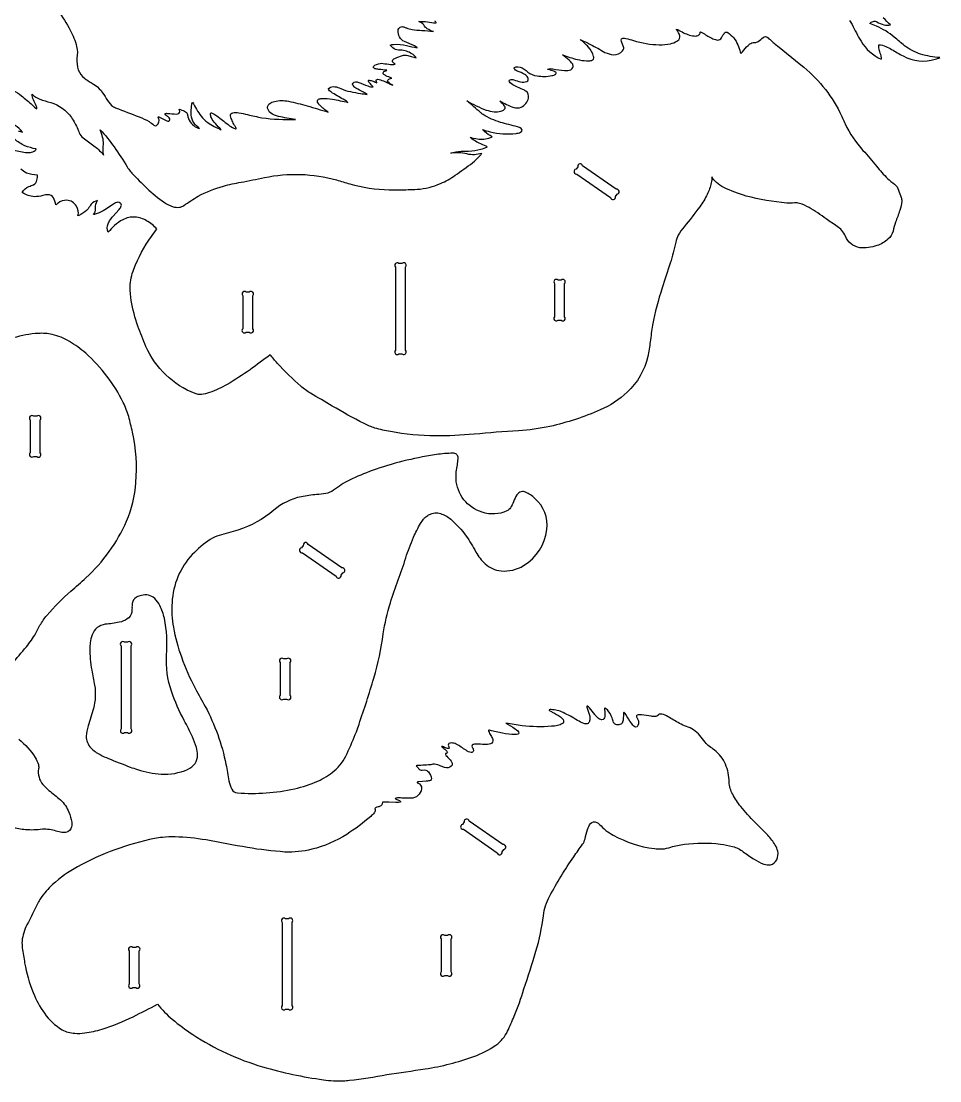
# Model space of a CAD drawing. Extents: x 0 to 51.4, y 0 to 52.8.
# Drawn here: x 28.43 to 51.36, y 1.9 to 28.33 of the extents above; entities that cross this region are included whole.
import ezdxf

# ---------------------------------------------------------------- set-up
doc = ezdxf.new("R2010")
doc.units = 0
doc.header["$MEASUREMENT"] = 0
doc.layers.get('0').update_dxf_attribs({"linetype": 'CONTINUOUS'})

msp = doc.modelspace()

# ---------------------------------------------------------------- linework, layer by layer
for points in [[(28.98, 29.051, -0.062914), (29.657, 28.11, -0.058332), (29.817, 27.704, -0.099164), (29.824, 27.412, 0.103533), (29.858, 27.119, 0.140257), (30.012, 26.913, 0.029737), (30.093, 26.854, -0.015987), (30.282, 26.735, -0.094122), (30.465, 26.55, -0.005943), (30.587, 26.357, 0.100119), (30.733, 26.202, 0.046237), (30.787, 26.173, 0.002267), (31.38, 25.947, -0.033131), (31.625, 25.83, -0.051798), (31.742, 25.743, 0.213799), (31.789, 25.728, 0.213799), (31.831, 25.754, 0.148099), (31.877, 25.855, 0.152188), (31.853, 25.93, -0.379491), (31.854, 25.946, -0.379491), (31.871, 25.947, 0.009174), (32.072, 25.849, 0.124278), (32.12, 25.844, 0.342933), (32.144, 25.879, 0.191868), (32.128, 25.921, 0.049565), (32.069, 25.973, -0.047162), (32.024, 26.017, -0.289028), (32.022, 26.027, -0.289028), (32.03, 26.033, -0.114654), (32.088, 26.036, 0.045265), (32.302, 26.019, 0.102969), (32.37, 26.034, 0.299152), (32.392, 26.082, 0.013671), (32.375, 26.142, -0.042839), (32.513, 26.089, -0.060695), (32.555, 26.059, -0.094654), (32.575, 26.028, -0.048836), (32.591, 25.949, 0.204812), (32.819, 25.681, 0.054021), (32.884, 25.659, -0.068101), (32.749, 25.794, -0.139774), (32.678, 25.994, -0.03706), (32.685, 26.228, -0.059924), (32.706, 26.316, 0.040194), (32.926, 25.965, 0.067194), (33.088, 25.806, 0.05731), (33.428, 25.628, -0.005062), (33.279, 25.779, -0.066935), (33.18, 25.92, -0.103195), (33.156, 26.023, -0.227352), (33.165, 26.041, -0.227352), (33.184, 26.046, -0.100671), (33.219, 26.034, -0.034787), (33.352, 25.946, -0.004583), (33.631, 25.728, 0.075387), (33.783, 25.651, 0.307112), (33.797, 25.653), (33.797, 25.66, 0.075082), (33.759, 25.736, -0.062919), (33.702, 25.851, -0.061802), (33.658, 25.97, -0.205085), (33.669, 26.022, -0.205085), (33.715, 26.05, -0.081533), (33.865, 26.05, -0.021859), (34.083, 26.004, 0.013631), (34.443, 25.927, 0.044111), (35.279, 25.885, -0.031786), (34.853, 25.961, -0.088971), (34.663, 26.044, -0.200095), (34.584, 26.168, -0.265759), (34.635, 26.284, -0.122597), (34.755, 26.334, -0.107484), (35.103, 26.336, -0.025718), (35.57, 26.223, 0.00258), (36.096, 26.068, -0.059496), (35.886, 26.238, -0.033599), (35.842, 26.292, -0.130212), (35.827, 26.347, -0.2852), (35.856, 26.386, -0.113283), (35.932, 26.406, -0.050689), (36.201, 26.387, -0.014936), (36.59, 26.309, 0.039854), (36.508, 26.366, -0.014219), (36.204, 26.543, -0.030611), (36.132, 26.598, -0.14706), (36.104, 26.644, -0.292606), (36.117, 26.668, -0.171869), (36.262, 26.7, -0.085554), (36.408, 26.656, 0.059713), (36.649, 26.578, 0.022334), (36.901, 26.532, -0.011017), (37.067, 26.503, 0.047823), (36.974, 26.563, -0.003144), (36.785, 26.668, -0.138174), (36.71, 26.741, -0.286144), (36.717, 26.789, -0.22972), (36.774, 26.821, -0.115476), (36.857, 26.808, -0.00288), (37.085, 26.719, 0.083657), (37.215, 26.694, -0.026016), (37.129, 26.795, -0.068845), (37.102, 26.841, -0.241278), (37.106, 26.857, -0.241278), (37.121, 26.862, -0.071332), (37.22, 26.837, 0.010022), (37.314, 26.799, -0.05982), (37.296, 26.849, -0.232117), (37.303, 26.876, -0.232117), (37.328, 26.886, -0.07067), (37.474, 26.844, -0.013422), (37.614, 26.778, 0.02514), (37.708, 26.738, -0.105502), (37.588, 26.819, -0.211263), (37.579, 26.851, -0.211263), (37.597, 26.88, -0.076334), (37.624, 26.894, 0.010483), (37.682, 26.913, -0.010249), (37.531, 26.975, -0.097064), (37.47, 27.023, -0.316137), (37.473, 27.061, -0.122688), (37.506, 27.088, -0.016417), (37.559, 27.111, -0.009987), (37.36, 27.132, -0.019581), (37.262, 27.149, -0.220645), (37.223, 27.178, -0.321581), (37.228, 27.204, -0.181691), (37.395, 27.282, -0.054661), (37.466, 27.282, 0.01004), (37.653, 27.257, 0.074015), (37.766, 27.263, -0.107867), (37.705, 27.324, -0.28628), (37.711, 27.373, -0.120918), (37.762, 27.408, -0.032746), (37.951, 27.481, -0.098557), (38.049, 27.484, -0.049338), (38.171, 27.456, 0.016745), (38.292, 27.42, 0.079377), (38.243, 27.477, 0.120699), (37.978, 27.607, 0.046), (37.849, 27.616, -0.177181), (37.712, 27.668, -0.030727), (37.645, 27.738, -0.06712), (37.725, 27.757, -0.06669), (38.054, 27.729, -0.0055), (38.32, 27.667, 0.17931), (38.304, 27.687, 0.055045), (38.247, 27.722), (37.999, 27.825, -0.30139), (37.84, 28.104, -0.228758), (37.891, 28.184, -0.228758), (37.985, 28.192, -0.04985), (38.052, 28.165, 0.05598), (38.192, 28.126, 0.019248), (38.432, 28.105, -0.005348), (38.726, 28.077, -0.079875), (38.566, 28.147, -0.10428), (38.482, 28.241, 0.147189), (38.358, 28.326, -0.057069), (38.519, 28.326, -0.017), (38.728, 28.292, 0.051443), (38.778, 28.29, 0.29632), (38.788, 28.297, 0.29632), (38.785, 28.309, 0.037765), (38.76, 28.338, 0.028005)], [(49.105, 28.35, -0.056901), (49.171, 28.249, 0.017157), (49.396, 27.836, 0.153707), (49.902, 27.386, 0.085267), (49.897, 27.47, 0.025165), (49.854, 27.598, -0.092548), (49.838, 27.747, -0.092089), (50.014, 27.705, -0.021183), (50.159, 27.631, 0.010579), (50.444, 27.467, 0.201652), (51.247, 27.385, 0.027257), (51.363, 27.426, -0.053648), (50.884, 27.514, -0.089483), (50.482, 27.724, -0.011446), (50.225, 27.939, 0.07039), (49.782, 28.21, 0.007774), (49.616, 28.275, -0.141841), (49.698, 28.331, -0.165205), (49.793, 28.317, 0.063243), (49.966, 28.242, 0.121413), (50.129, 28.242, 0.015461), (49.952, 28.415, 0.086539)], [(28.227, 26.608, -0.072777), (28.441, 26.476, -0.014963), (28.712, 26.239, 0.011762), (28.822, 26.145, 0.165033), (28.772, 26.298, -0.068673), (28.711, 26.447, -0.044798), (28.703, 26.515, 0.102017), (28.898, 26.39, 0.02851), (29.169, 26.306, -0.17229), (29.685, 25.93, -0.056944), (29.844, 25.644, 0.022461), (29.897, 25.519, 0.094004), (30.01, 25.396), (30.276, 25.204, -0.057629), (30.492, 24.992, -0.080316), (30.485, 25.27, 0.081203), (30.465, 25.439, 0.019326), (30.404, 25.627, -0.040654), (30.755, 25.197, -0.018943), (31.08, 24.699, 0.016204), (31.154, 24.591, 0.026025), (31.196, 24.541, 0.005679), (31.569, 24.172, 0.041082), (32.006, 23.814, 0.069521), (32.224, 23.707, 0.090339), (32.381, 23.692, 0.105534), (32.491, 23.737, -0.019667), (32.853, 23.968, -0.060024), (33.48, 24.22, -0.026905), (33.92, 24.317, 0.006897), (34.503, 24.434, -0.11844), (36.305, 24.376, -0.007857), (36.632, 24.276, 0.061216), (37.616, 24.129, 0.012749), (37.869, 24.127, 0.008183), (38.314, 24.141, 0.089349), (38.902, 24.287, 0.051451), (39.267, 24.491, 0.005475), (39.699, 24.802, 0.04622), (39.876, 24.969, 0.026546), (39.929, 25.038, -0.139855), (39.56, 25.022, 0.096416), (39.154, 25.041, -0.04939), (39.412, 25.091, -0.020222), (39.602, 25.096, 0.067294), (39.907, 25.142, 0.014775), (40.068, 25.195, 0.044262), (40.038, 25.214, 0.009951), (39.866, 25.29, -0.071687), (39.637, 25.438, 0.066244), (39.932, 25.39, 0.087475), (40.108, 25.419, 0.025118), (40.191, 25.453, -0.067804), (40, 25.58, -0.031887), (39.947, 25.636, 0.018933), (40.137, 25.574, 0.088966), (40.785, 25.533, 0.05601), (40.894, 25.563, 0.243836), (40.935, 25.608, 0.265565), (40.911, 25.657, 0.077449), (40.82, 25.701, -0.005664), (40.394, 25.811, -0.06967), (39.965, 26.006, -0.023673), (39.905, 26.051, -0.004557), (39.559, 26.348, 0.041915), (40.035, 26.119, 0.053765), (40.241, 26.071, 0.090465), (40.407, 26.088, 0.074054), (40.492, 26.131, 0.323072), (40.512, 26.188, 0.10732), (40.452, 26.274, -0.047667), (40.381, 26.352, 0.066227), (40.727, 26.185, 0.174071), (40.914, 26.188, 0.214738), (41.097, 26.418, 0.288221), (41.033, 26.587, 0.073325), (40.958, 26.633, -0.014117), (40.772, 26.71, -0.085914), (40.641, 26.801, -0.162588), (40.617, 26.847, -0.318745), (40.636, 26.875, -0.128668), (40.728, 26.873, 0.008318), (40.898, 26.82, 0.159993), (41.053, 26.83, 0.2165), (41.089, 26.874, 0.2165), (41.08, 26.93, 0.132081), (41.002, 27.007, 0.032329), (40.814, 27.092, -0.154477), (40.737, 27.154, -0.348708), (40.746, 27.183, -0.119073), (40.776, 27.196, -0.186777), (40.988, 27.14, -0.02424), (41.077, 27.065, 0.130276), (41.308, 26.97, 0.086555), (41.679, 26.976, 0.079177), (41.768, 27.01, 0.209395), (41.789, 27.037, 0.239368), (41.777, 27.06, 0.058866), (41.727, 27.087, 0.019507), (41.593, 27.127, -0.098528), (41.571, 27.138, -0.344696), (41.572, 27.142, -0.099099), (41.706, 27.146, 0.019901), (41.996, 27.104, 0.117072), (42.15, 27.125, 0.234639), (42.21, 27.199, 0.197106), (42.187, 27.278, 0.052381), (42.112, 27.359, 0.00805), (41.947, 27.497, 0.029468), (42.315, 27.379, 0.037342), (42.541, 27.345, 0.061887), (42.651, 27.351, 0.066939), (42.696, 27.368, 0.259587), (42.723, 27.419, 0.078968), (42.72, 27.455, 0.117348), (42.588, 27.691, 0.045124), (42.386, 27.876, -0.007133), (42.646, 27.756, -0.006448), (43.005, 27.557, 0.093976), (43.216, 27.498, 0.244564), (43.444, 27.599, 0.05489), (43.468, 27.64, 0.099904), (43.472, 27.669), (43.413, 27.831, -0.22193), (43.417, 27.895, -0.196128), (43.45, 27.909, -0.064339), (43.529, 27.902, -0.026666), (43.717, 27.852, 0.066541), (44.359, 27.746, 0.058147), (44.644, 27.773, 0.066933), (44.799, 27.835, 0.052889), (44.847, 27.871, 0.177309), (44.872, 27.938, 0.128837), (44.84, 28.045, 0.030513), (44.799, 28.112, -0.149309), (44.792, 28.134), (44.794, 28.135, -0.090468), (44.824, 28.124, 0.059637), (45.114, 27.989, 0.067073), (45.267, 27.965, 0.123993), (45.349, 27.991, 0.247423), (45.38, 28.056, -0.229917), (45.382, 28.063, -0.229917), (45.389, 28.066, -0.073207), (45.456, 28.036, 0.031881), (45.701, 27.896, 0.087428), (45.822, 27.865, 0.272888), (45.914, 27.919, -0.050638), (45.992, 28.045, -0.362895), (46.072, 28.053, -0.145694), (46.32, 27.744, -0.03621), (46.383, 27.562, 0.158397), (46.399, 27.536, 0.239956), (46.404, 27.537, 0.074776), (46.439, 27.571, -0.031743), (46.575, 27.729, -0.091313), (46.67, 27.794, -0.139638), (46.745, 27.801, 0.152268), (46.831, 27.827, 0.029793), (46.952, 27.925, -0.159218), (47.014, 27.951, -0.174642), (47.053, 27.937, -0.036969), (47.098, 27.898, 0.01141), (47.31, 27.716), (47.895, 27.246, -0.107946), (48.868, 26.061, -0.009201), (49.001, 25.773, 0.073486), (49.445, 25.112, -0.012013), (49.78, 24.715, 0.024763), (50.06, 24.411, 0.033991), (50.233, 24.269, -0.154685), (50.335, 24.118, 0.043706), (50.4, 23.939, -0.0794), (50.413, 23.848, -0.082539), (50.365, 23.612, -0.004752), (50.257, 23.319, 0.033135), (50.196, 23.1, -0.147564), (50.069, 22.895, -0.103872), (49.794, 22.737, -0.115712), (49.363, 22.685, -0.26364), (49.005, 22.969, 0.089938), (48.919, 23.116, 0.03932), (48.798, 23.215, 0.002907), (48.525, 23.402, 0.03057), (48.1, 23.685, 0.052566), (47.861, 23.79, 0.100819), (47.738, 23.801, -0.042068), (47.542, 23.798, -0.043879), (46.531, 23.973, -0.046563), (45.97, 24.188, -0.052273), (45.788, 24.31, -0.0785), (45.674, 24.448, -0.062835), (45.658, 24.3, -0.062242), (45.558, 24.015, -0.042795), (45.37, 23.705, -0.010913), (44.979, 23.206, 0.039162), (44.833, 22.996, 0.086462), (44.772, 22.819, -0.02138), (44.634, 22.302, -0.003614), (44.432, 21.683, 0.033184), (44.194, 20.755, 0.013673), (44.134, 20.337, -0.018991), (44.073, 19.97, -0.153249), (43.558, 19.079, -0.086144), (42.886, 18.636, -0.048038), (41.63, 18.226, -0.039046), (40.845, 18.119, 0.008145), (39.739, 18.03, -0.020962), (38.771, 17.989, -0.042897), (37.651, 18.095, -0.018722), (37.264, 18.184, -0.048142), (36.99, 18.3, -0.019077), (36.197, 18.735, 0.001032), (35.656, 19.052, -0.043197), (35.413, 19.228, -0.030113), (34.826, 19.804, -0.012571), (34.648, 20.012, -0.002815), (34.145, 19.64, -0.021314), (33.575, 19.273, -0.047162), (33.134, 19.068, -0.050786), (32.932, 19.025, -0.052064), (32.828, 19.029, -0.046848), (32.776, 19.043, -0.198745), (31.543, 20.223, -0.010922), (31.347, 20.726, -0.041752), (31.179, 21.367, -0.038533), (31.153, 21.708, -0.085414), (31.243, 22.15, -0.063073), (31.685, 22.964, -0.013881), (31.822, 23.147, 0.07033), (31.561, 23.358, 0.106415), (31.273, 23.448, 0.137204), (30.97, 23.383, 0.070326), (30.759, 23.236, 0.03528), (30.606, 23.074, -0.214482), (30.602, 23.282, -0.056294), (30.653, 23.377, -0.029293), (30.722, 23.465), (30.877, 23.638, 0.095743), (30.932, 23.726, 0.36151), (30.9, 23.798, 0.062459), (30.849, 23.819, 0.092579), (30.734, 23.77), (30.522, 23.632, -0.058763), (30.327, 23.535, -0.0408), (30.235, 23.512, 0.228695), (30.287, 23.666, -0.208857), (30.34, 23.858, 0.20458), (30.183, 23.771, -0.01701), (30.104, 23.655, -0.107431), (29.925, 23.516, -0.022426), (29.85, 23.481, 0.218715), (29.81, 23.722, 0.242778), (29.57, 23.869, 0.17123), (29.352, 23.795, 0.034257), (29.299, 23.75, 0.079502), (29.235, 23.93, 0.288433), (29.099, 24.007, 0.058542), (28.973, 23.984, -0.070213), (28.762, 23.956, -0.147243), (28.461, 24.063, -0.18119), (28.626, 24.212, 0.021513), (28.741, 24.256, 0.230608), (28.826, 24.368, 0.065098), (28.837, 24.497, -0.10231), (28.566, 24.547, -0.091677), (28.425, 24.645, -0.024327)], [(28.369, 25.595, -0.037766), (28.464, 25.566, 0.165958), (28.055, 25.837, 0.039609)], [(28.172, 25.129, -0.026015), (28.497, 25.069, 0.066043), (28.661, 25.057, 0.154769), (28.78, 25.112, 0.064922), (28.807, 25.147, -0.045628), (28.525, 25.229, -0.090478), (28.27, 25.395, 0.149479)], [(28.199, 12.297, -0.004557), (28.562, 12.729, 0.037227), (28.798, 13.065, 0.008732), (28.902, 13.264, -0.052443), (29.074, 13.511, -0.035685), (29.674, 14.118, 0.007366), (30.049, 14.446, 0.100939), (31.063, 15.86, 0.086348), (31.297, 16.823, 0.073144), (31.21, 18.081, 0.010543), (31.116, 18.474, 0.048035), (30.981, 18.822, 0.095773), (30.044, 20.051, 0.045482), (29.635, 20.348, 0.068779), (29.207, 20.52, 0.067732), (28.862, 20.546, 0.058941), (28.239, 20.434, 0.062858)], [(28.373, 10.42, -0.086175), (28.782, 9.966, -0.060101), (28.861, 9.788, -0.109677), (28.866, 9.686, 0.219927), (28.974, 9.296, 0.048294), (29.126, 9.146, -0.012089), (29.41, 8.911, -0.115383), (29.624, 8.601, -0.073579), (29.693, 8.357, -0.053856), (29.691, 8.241, -0.324925), (29.539, 8.096, -0.083231), (29.451, 8.095, -0.057779), (29.305, 8.131, 0.099288), (28.963, 8.175, -0.047626), (28.54, 8.163, -0.057275), (28.208, 8.231, -0.071349)]]:
    msp.add_lwpolyline(points, format="xyb")
for points in [[(42.304, 24.522), (43.144, 23.938, 1), (43.267, 23.961), (43.309, 24.021, 1), (43.287, 24.144), (42.446, 24.727, 1), (42.323, 24.705), (42.282, 24.645, 1)], [(37.774, 22.2), (37.774, 20.127, 1), (37.862, 20.039), (37.936, 20.039, 1), (38.024, 20.127), (38.024, 22.2, 1), (37.936, 22.289), (37.862, 22.289, 1)], [(41.747, 21.787), (41.747, 20.963, 1), (41.835, 20.875), (41.908, 20.875, 1), (41.997, 20.963), (41.997, 21.787, 1), (41.908, 21.875), (41.835, 21.875, 1)], [(33.962, 21.487), (33.962, 20.664, 1), (34.05, 20.576), (34.124, 20.576, 1), (34.212, 20.664), (34.212, 21.487, 1), (34.124, 21.576), (34.05, 21.576, 1)], [(28.657, 18.39), (28.657, 17.567, 1), (28.746, 17.478), (28.819, 17.478, 1), (28.907, 17.567), (28.907, 18.39, 1), (28.819, 18.478), (28.746, 18.478, 1)], [(33.83, 9.084, 0.072264), (35.255, 9.186, 0.047753), (35.838, 9.378, 0.064886), (36.245, 9.63, 0.117517), (36.567, 10.066, 0.011721), (36.799, 10.611, 0.012053), (36.865, 10.796, 0.009963), (37.236, 11.947, 0.037527), (37.47, 13.053, -0.038293), (37.649, 13.823, -0.01863), (37.846, 14.399, 0.011037), (38.033, 14.948, -0.021347), (38.224, 15.46, -0.03243), (38.401, 15.801, -0.016405), (38.477, 15.914, -0.075563), (38.535, 15.97, -0.031378), (38.625, 16.032, -0.190134), (38.899, 16.053, -0.09782), (39.154, 15.912, -0.065394), (39.538, 15.491, -0.027881), (39.782, 15.093, 0.072235), (40.01, 14.799, 0.162603), (40.41, 14.624, 0.171115), (40.975, 14.755, 0.224877), (41.557, 15.651, 0.249741), (41.252, 16.431, 0.0873), (41.023, 16.587, 0.1295), (40.915, 16.597, 0.198527), (40.807, 16.519, 0.058333), (40.724, 16.346, -0.036337), (40.645, 16.193, -0.123302), (40.557, 16.117, -0.189055), (39.94, 16.084, -0.314227), (39.287, 16.918, -0.058388), (39.321, 17.268, 0.022023), (39.338, 17.415, 0.123929), (39.323, 17.503, 0.213697), (39.258, 17.551, 0.084229), (39.157, 17.556, 0.036422), (38.746, 17.514, 0.047633), (37.195, 17.126, 0.024408), (36.628, 16.888, 0.054441), (36.232, 16.634, -0.112447), (36.034, 16.553, -0.026486), (35.808, 16.525, 0.024341), (35.426, 16.472, 0.125931), (34.737, 16.135, -0.10019), (33.838, 15.64, -0.0073), (33.373, 15.505, 0.075943), (33.153, 15.407, 0.055354), (32.704, 15.031, 0.175774), (32.198, 13.835, 0.062316), (32.233, 13.215, 0.045721), (32.431, 12.475, 0.035571), (32.782, 11.683, 0.007222), (33.027, 11.239, -0.072809), (33.544, 9.797, -0.012943), (33.619, 9.382, 0.059033), (33.688, 9.173, 0.296736)], [(35.453, 15.074), (36.294, 14.49, 1), (36.417, 14.512), (36.459, 14.572, 1), (36.437, 14.695), (35.596, 15.279, 1), (35.473, 15.257), (35.431, 15.197, 1)], [(31.336, 9.668, 0.058555), (31.928, 9.552, 0.118506), (32.586, 9.669, 0.128937), (32.773, 9.819, 0.159848), (32.835, 10.031, 0.079947), (32.805, 10.216, 0.036076), (32.706, 10.482, 0.013106), (32.502, 10.889, -0.034976), (32.183, 11.619, -0.099002), (32.062, 12.523, 0.06898), (32.006, 13.44, 0.055017), (31.896, 13.759, 0.080198), (31.766, 13.935, 0.256615), (31.434, 14.01, 0.05403), (31.313, 13.966, 0.23893), (31.204, 13.807, 0.047172), (31.199, 13.698, -0.02426), (31.191, 13.59, -0.20853), (31.081, 13.422, -0.087752), (30.88, 13.34, -0.034011), (30.531, 13.29, 0.286063), (30.204, 13.029, 0.066283), (30.156, 12.83, 0.028488), (30.147, 12.696, 0.045011), (30.193, 12.144, 0.006816), (30.265, 11.768, -0.110046), (30.234, 11.192, -0.005915), (30.102, 10.754, 0.06482), (30.057, 10.498, 0.195097), (30.17, 10.206, 0.082442), (30.401, 10.038, 0.029957), (30.613, 9.943, 0.009084), (31.152, 9.728, 0.013652)], [(30.924, 12.752), (30.924, 10.679, 1), (31.012, 10.59), (31.085, 10.59, 1), (31.174, 10.679), (31.174, 12.752, 1), (31.085, 12.84), (31.012, 12.84, 1)], [(34.897, 12.338), (34.897, 11.515, 1), (34.985, 11.426), (35.058, 11.426, 1), (35.147, 11.515), (35.147, 12.338, 1), (35.058, 12.426), (34.985, 12.426, 1)], [(37.344, 8.733, 0.076132), (37.28, 8.711, 0.093198), (37.263, 8.696, -0.016424), (37.27, 8.651, -0.148414), (37.242, 8.583, -0.068118), (37.157, 8.497, -0.03399), (36.56, 8.049, -0.079292), (35.69, 7.676, -0.068566), (35.017, 7.609, -0.025964), (34.083, 7.721, -0.002322), (33.046, 7.909, 0.034656), (32.272, 7.986, 0.024545), (31.957, 7.975, 0.029396), (31.758, 7.944, 0.075717), (29.835, 7.24, 0.053497), (29.216, 6.798, 0.062331), (28.917, 6.449, 0.023049), (28.851, 6.334, -0.005308), (28.576, 5.794, 0.09748), (28.454, 5.387, 0.045474), (28.46, 5.217, 0.005894), (28.519, 4.842, 0.047135), (28.732, 4.101, 0.055653), (29.012, 3.585, 0.102248), (29.452, 3.177, 0.115963), (29.772, 3.086, 0.053289), (30.018, 3.095, 0.043685), (30.451, 3.191, 0.03948), (31.226, 3.501, 0.006076), (31.836, 3.813, 0.048254), (32.204, 3.437, 0.033554), (32.719, 3.055, 0.074603), (34.458, 2.252, 0.035582), (35.976, 1.926, 0.039532), (36.477, 1.903, 0.016038), (36.625, 1.914, 0.014691), (37.558, 2.056, -0.002905), (38.516, 2.198, 0.047786), (39.733, 2.508, 0.062335), (40.282, 2.791, 0.123282), (40.574, 3.136, -0.001586), (40.738, 3.513, 0.021783), (40.983, 4.192, 0.00344), (41.282, 5.136, 0.042828), (41.466, 6.021, -0.085534), (41.622, 6.503, -0.031398), (42.228, 7.489, -0.018411), (42.446, 7.802, 0.076491), (42.508, 7.936, -0.024282), (42.57, 8.173, -0.064319), (42.641, 8.319, -0.379763), (42.802, 8.348, -0.08303), (42.868, 8.298, 0.083248), (43.212, 8.028, 0.094489), (44.237, 7.695, 0.031582), (44.433, 7.687, 0.081068), (44.648, 7.733, -0.049948), (44.987, 7.801, -0.059277), (45.886, 7.808, -0.03501), (46.19, 7.748, -0.088536), (46.456, 7.617, 0.016445), (46.728, 7.427, 0.04828), (46.968, 7.309, 0.121653), (47.136, 7.292, 0.229564), (47.291, 7.417, 0.183065), (47.316, 7.631, 0.0741), (47.256, 7.78, 0.059792), (47.069, 8.026), (46.743, 8.352, -0.0213), (46.394, 8.745, -0.039031), (46.193, 9.048, -0.112713), (46.105, 9.352, 0.094463), (46.013, 9.8, 0.125873), (45.739, 10.151, 0.016223), (45.613, 10.239, -0.066013), (45.505, 10.348, 0.01062), (45.37, 10.519, 0.136438), (45.036, 10.743, -0.042034), (44.864, 10.818, -0.003411), (44.578, 10.984, 0.056186), (44.426, 11.049, 0.160148), (44.363, 11.044, 0.062055), (44.328, 11.014, -0.147745), (44.272, 10.993, -0.070947), (44.157, 10.996, 0.014607), (43.919, 11.033, 0.094946), (43.808, 11.02, 0.390923), (43.79, 10.981, 0.008582), (43.826, 10.915, -0.202753), (43.827, 10.766, -0.082892), (43.805, 10.733, -0.346584), (43.75, 10.731, -0.087643), (43.663, 10.822, -0.007904), (43.527, 11.037, 0.047363), (43.485, 11.086, 0.2427), (43.477, 11.089, 0.2427), (43.47, 11.084, 0.155923), (43.463, 11.063, -0.072956), (43.444, 10.848, -0.252635), (43.378, 10.788, -0.148037), (43.275, 10.788, -0.190621), (43.221, 10.841, -0.049039), (43.182, 10.956, 0.118229), (43.066, 11.152, 0.045189), (43.014, 11.192, 0.256837), (43.002, 11.195, 0.256837), (42.994, 11.186, 0.145095), (42.991, 11.159, -0.0693), (43.003, 10.987, -0.348708), (42.93, 10.909, -0.101232), (42.899, 10.912, -0.107127), (42.799, 10.982, -0.031104), (42.748, 11.038), (42.617, 11.205, 0.091426), (42.572, 11.245), (42.56, 11.249, 0.368614), (42.552, 11.245, 0.174258), (42.556, 11.197, -0.047006), (42.623, 10.995, -0.116156), (42.621, 10.878, -0.111524), (42.586, 10.817, -0.202276), (42.534, 10.804, -0.084631), (42.474, 10.817, -0.053158), (42.32, 10.892, 0.021069), (41.957, 11.09, 0.097974), (41.659, 11.162, 0.046478), (41.618, 11.159, 0.304816), (41.613, 11.155, 0.304816), (41.615, 11.148, 0.083232), (41.69, 11.101, -0.039797), (41.891, 10.978, -0.068475), (41.958, 10.911, -0.184607), (41.972, 10.845, -0.196105), (41.942, 10.811, -0.108737), (41.822, 10.763, -0.029417), (41.672, 10.746, -0.051401), (40.94, 10.76, -0.00382), (40.534, 10.824), (40.708, 10.721, -0.025101), (40.827, 10.63, -0.191766), (40.853, 10.577, -0.334717), (40.828, 10.545, -0.088246), (40.76, 10.537, -0.045636), (40.444, 10.576), (40.17, 10.634, 0.050123), (40.119, 10.647, 0.296607), (40.097, 10.637, 0.237445), (40.098, 10.625, 0.03707), (40.158, 10.515, -0.06452), (40.202, 10.416, -0.374256), (40.15, 10.309, -0.103758), (39.999, 10.29, 0.009873), (39.794, 10.302, 0.08094), (39.703, 10.288, 0.382509), (39.682, 10.251, 0.1329), (39.701, 10.205, -0.177903), (39.72, 10.132, -0.382249), (39.662, 10.09, -0.109446), (39.598, 10.11, -0.016421), (39.356, 10.267, 0.076312), (39.228, 10.324, 0.118378), (39.128, 10.322, 0.21275), (39.098, 10.296, 0.21275), (39.097, 10.256, -0.042655), (39.114, 10.203, -0.239405), (39.111, 10.193, -0.239405), (39.102, 10.19, -0.104364), (39.045, 10.203, -0.016046), (38.955, 10.238), (38.934, 10.245, 0.130329), (38.922, 10.246, 0.060077), (38.985, 10.192, -0.047521), (39.056, 10.125, -0.095121), (39.07, 10.096, -0.233333), (39.065, 10.079, -0.083157), (39.026, 10.063, 0.325417), (39.021, 10.046, 0.12873), (39.055, 9.997, -0.041512), (39.166, 9.873, -0.121018), (39.193, 9.807, -0.244255), (39.168, 9.749, -0.249892), (39.003, 9.715, -0.054088), (38.876, 9.769, 0.121104), (38.707, 9.797, -0.040384), (38.499, 9.773, 0.018474), (38.321, 9.766, 0.138604), (38.295, 9.757, 0.294899), (38.306, 9.742, -0.108196), (38.352, 9.691, 0.222845), (38.44, 9.651), (38.502, 9.656, -0.212445), (38.598, 9.609, -0.162122), (38.671, 9.438, -0.309854), (38.65, 9.396, -0.076555), (38.545, 9.374), (38.355, 9.361, 0.046576), (38.319, 9.352, 0.190099), (38.313, 9.347, 0.180846), (38.328, 9.332, -0.375611), (38.423, 9.187, -0.395697), (38.156, 8.95, 0.020451), (37.972, 8.953, 0.021912), (37.824, 8.957, 0.058989), (37.767, 8.946, 0.219866), (37.791, 8.926, 0.02016), (37.876, 8.894, -0.149389), (37.911, 8.862, -0.08381), (37.785, 8.844), (37.611, 8.851, -0.012598), (37.453, 8.849, -0.293727), (37.379, 8.746, -0.050578)], [(39.473, 8.175), (40.313, 7.591, 1), (40.436, 7.613), (40.478, 7.673, 1), (40.456, 7.796), (39.615, 8.38, 1), (39.492, 8.358), (39.451, 8.298, 1)], [(34.943, 5.853), (34.943, 3.78, 1), (35.031, 3.691), (35.105, 3.691, 1), (35.193, 3.78), (35.193, 5.853, 1), (35.105, 5.941), (35.031, 5.941, 1)], [(38.916, 5.439), (38.916, 4.616, 1), (39.004, 4.528), (39.077, 4.528, 1), (39.166, 4.616), (39.166, 5.439, 1), (39.077, 5.528), (39.004, 5.528, 1)], [(31.131, 5.14), (31.131, 4.317, 1), (31.22, 4.228), (31.293, 4.228, 1), (31.381, 4.317), (31.381, 5.14, 1), (31.293, 5.228), (31.22, 5.228, 1)]]:
    msp.add_lwpolyline(points, format="xyb", close=True)

doc.saveas('drawing.dxf')
